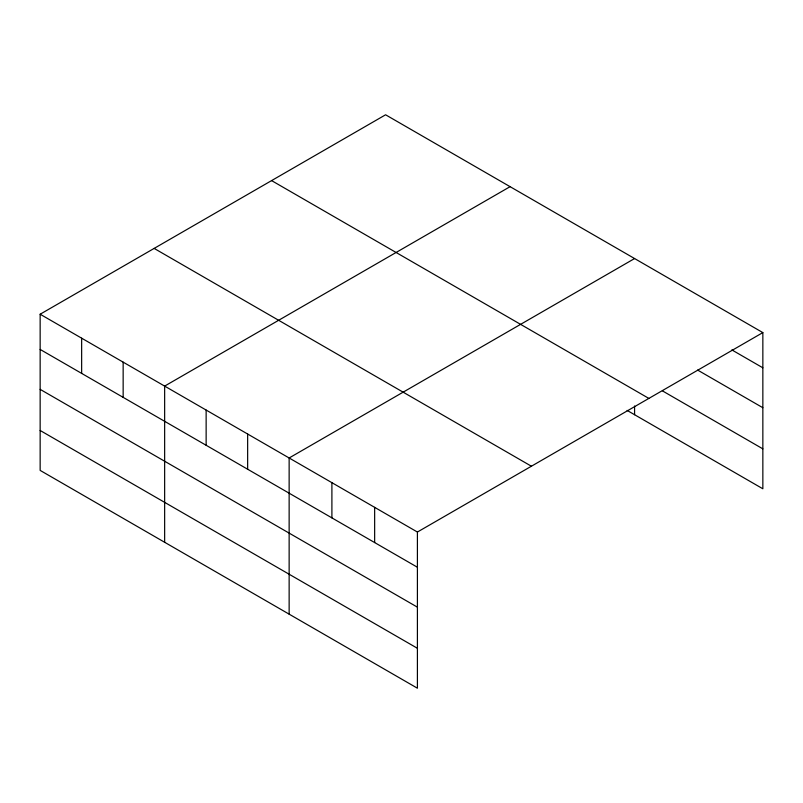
<?xml version="1.0" encoding="UTF-8"?>
<svg xmlns="http://www.w3.org/2000/svg" width="803" height="803" viewBox="0 0 803 803"><rect width="100%" height="100%" fill="white"/><g stroke="black" fill="none" stroke-linecap="round" stroke-linejoin="round"><path stroke-width="1.2" d="M40.15 314.224L417.409 532.038L417.409 688.211L40.15 470.397L40.15 314.224L385.591 114.789L762.85 332.603L762.85 488.776L627.133 410.413M510.086 186.667L164.645 386.102L164.645 542.276M634.581 258.546L289.14 457.981L289.14 614.154M417.409 532.038L762.85 332.603M731.854 349.907L762.85 367.804M697.646 370.083L762.85 407.723M662.375 390.84L762.85 448.857M271.595 180.605L648.854 398.408M154.146 248.408L531.405 466.222M40.15 349.435L417.409 567.249M40.15 389.355L417.409 607.168M40.15 430.478L417.409 648.292M634.581 405.987L634.581 414.719M374.65 507.355L374.65 542.557M331.9 482.663L331.9 517.875M247.645 434.021L247.645 469.233M206.14 410.062L206.14 445.274M123.15 362.143L123.15 397.355M81.645 338.183L81.645 373.395"/></g></svg>
